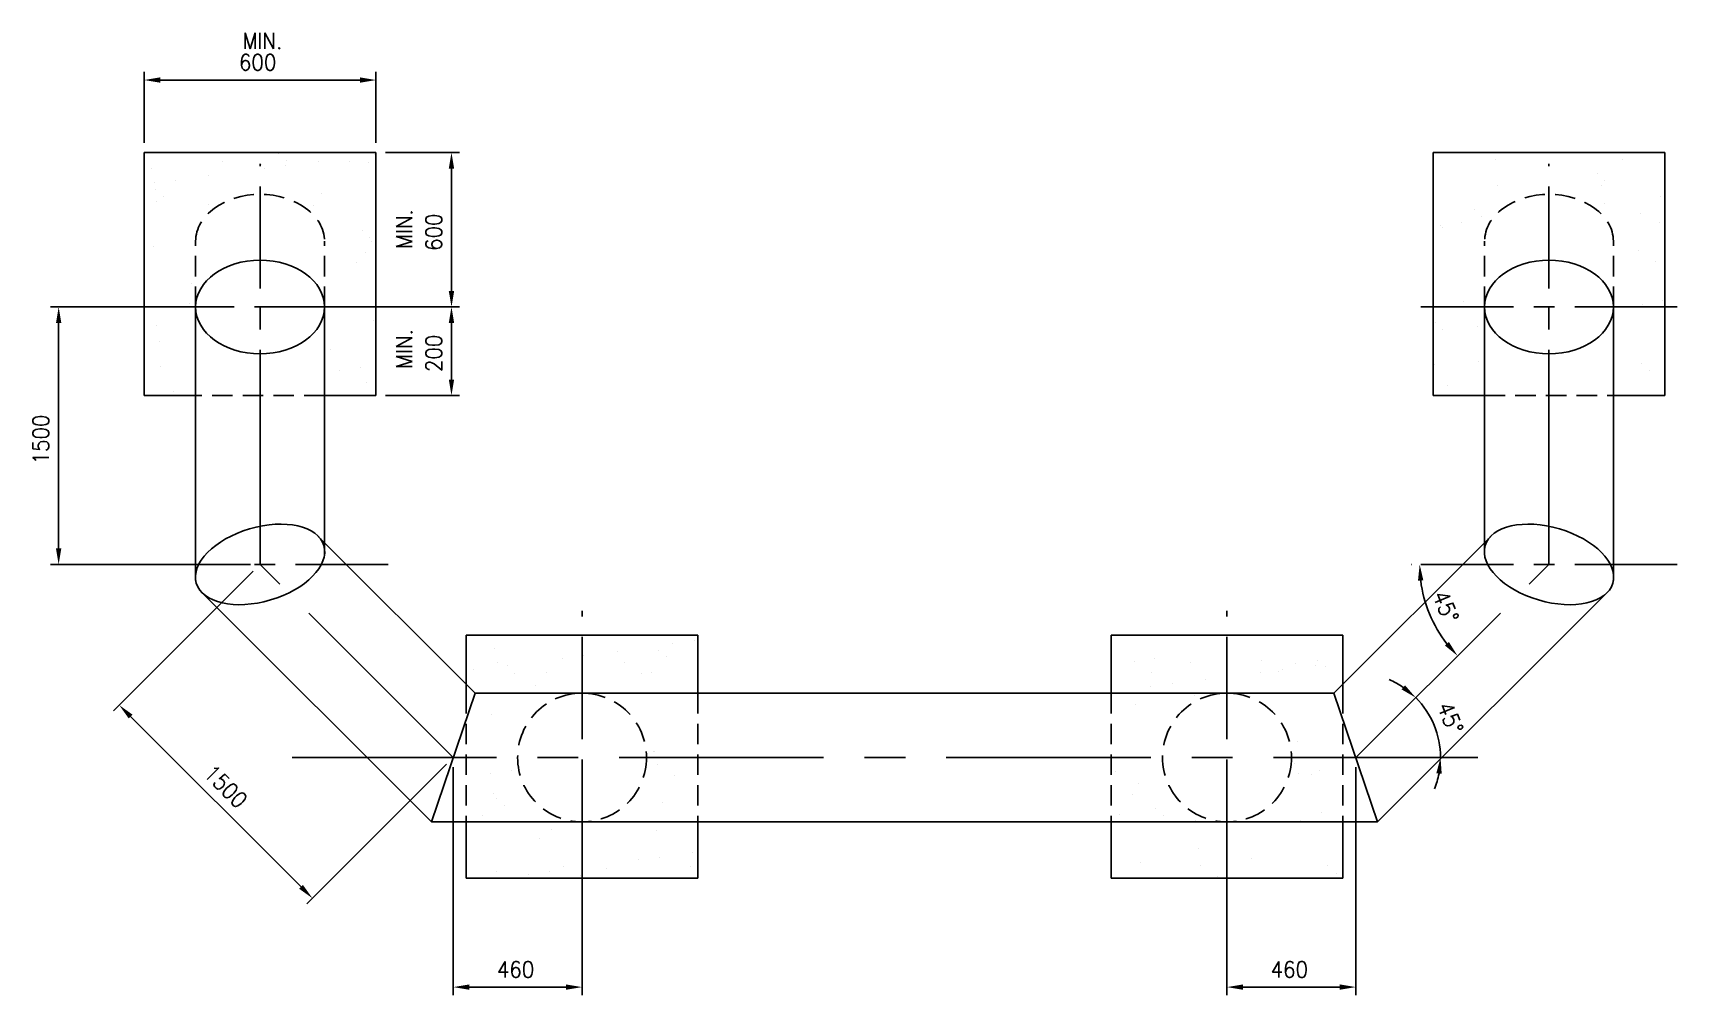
# Model space of a CAD drawing. Header units: metres. Extents: x 32 to 1001, y 122 to 783.
# Drawn here: x 140.4 to 395.7, y 267 to 416.5 of the extents above; entities that cross this region are included whole.
import ezdxf
from ezdxf.enums import TextEntityAlignment as Align

# ---------------------------------------------------------------- set-up
doc = ezdxf.new("R2010")
doc.units = ezdxf.units.M
doc.linetypes.add('CENTER', pattern=[50.800000000000004, 31.75, -6.35, 6.35, -6.35])
doc.linetypes.add('HIDDEN', pattern=[9.524999999999999, 6.35, -3.175])
for name, color, linetype in [('CEN. LINE CIRCLE', 30, 'CENTER'), ('CEN. LINE PIPE', 30, 'CENTER'), ('Circle', 3, 'Continuous'), ('DIM', 1, 'Continuous'), ('PIPE LINE', 4, 'Continuous')]:
    doc.layers.add(name, color=color, linetype=linetype)
doc.styles.add('ROMANS', font='romans.shx', dxfattribs={"width": 0.9})

msp = doc.modelspace()

# ---------------------------------------------------------------- linework, layer by layer
at = {"color": 7}
for p, q in [((157.6734231542123, 397.9014306987706), (193.6734231542123, 397.9014306987706)), ((157.6734231542123, 360.1430358365218), (157.6734231542123, 397.9014306987706)), ((193.6734231542123, 360.1430358365218), (193.6734231542123, 397.9014306987706)), ((393.8213390381216, 397.9014306987706), (357.8213390381216, 397.9014306987706)), ((357.8213390381216, 360.1430358365218), (357.8213390381216, 397.9014306987706)), ((393.8213390381216, 360.1430358365218), (393.8213390381216, 397.9014306987706)), ((165.6734231542122, 360.1430358365218), (165.6734231542122, 373.9110882029887)), ((185.6734231542124, 360.1430358365218), (185.6734231542124, 373.9110882029887)), ((365.8213390381214, 360.1430358365218), (365.8213390381214, 373.9110882029887)), ((385.8213390381217, 360.1430358365218), (385.8213390381217, 373.9110882029887)), ((157.6734231542123, 360.1430358365218), (165.6734231542121, 360.1430358365218)), ((185.6734231542123, 360.1430358365218), (193.6734231542123, 360.1430358365218)), ((365.8213390381216, 360.1430358365218), (357.8213390381216, 360.1430358365218)), ((393.8213390381216, 360.1430358365218), (385.8213390381218, 360.1430358365218)), ((207.6734231542123, 322.8981999464456), (243.6734231542123, 322.8981999464456)), ((207.6734231542123, 313.9078574506638), (207.6734231542123, 322.8981999464456)), ((243.6734231542123, 313.9078574506638), (243.6734231542123, 322.8981999464456)), ((343.8213390381216, 322.8981999464456), (307.8213390381216, 322.8981999464456)), ((307.8213390381216, 313.9078574506638), (307.8213390381216, 322.8981999464456)), ((343.8213390381216, 313.9078574506638), (343.8213390381216, 322.8981999464456)), ((202.2853480029304, 293.9078574506638), (209.0679598101443, 313.9078574506638)), ((349.2094141894034, 293.9078574506638), (342.4268023821895, 313.9078574506638)), ((207.6734231542123, 285.1398050841968), (207.6734231542122, 293.9078574506638)), ((243.6734231542123, 285.1398050841968), (243.6734231542123, 293.9078574506638)), ((307.8213390381216, 285.1398050841968), (307.8213390381216, 293.9078574506638)), ((343.8213390381216, 285.1398050841968), (343.8213390381217, 293.9078574506638)), ((207.6734231542123, 285.1398050841968), (243.6734231542123, 285.1398050841968)), ((343.8213390381216, 285.1398050841968), (307.8213390381216, 285.1398050841968))]:
    msp.add_line(p, q, dxfattribs=at)
at = {"color": 7, "linetype": 'Continuous'}
for p, q in [((169.7787573247226, 396.4706612696887), (169.7787573247226, 396.4706612696887)), ((175.9074082286721, 396.1027556739867), (175.9074082286721, 396.1027556739867)), ((178.546382340671, 397.7369808963048), (178.546382340671, 397.7369808963048)), ((179.6023318327105, 395.8649930768904), (179.6023318327105, 395.8649930768904)), ((179.716810112857, 396.6644814417149), (179.716810112857, 396.6644814417149)), ((184.7647852258839, 396.5446429597802), (184.7647852258839, 396.5446429597802)), ((189.5535665807589, 396.5065908866524), (189.5535665807589, 396.5065908866524)), ((192.5291118016029, 396.3147696796945), (192.5291118016029, 396.3147696796945)), ((193.3898597974053, 397.6801555689985), (193.3898597974053, 397.6801555689985)), ((367.5268498850871, 396.8299574393251), (367.5268498850871, 396.8299574393251)), ((387.3016591411235, 396.8658870562887), (387.3016591411235, 396.8658870562887)), ((158.7567363161019, 395.4848499854873), (158.7567363161019, 395.4848499854873)), ((162.5095745614107, 393.6146888914687), (162.5095745614107, 393.6146888914687)), ((167.6720279545841, 394.2943387743585), (167.6720279545841, 394.2943387743585)), ((176.2971025261055, 395.4298513835768), (176.2971025261055, 395.4298513835768)), ((357.9090788603547, 394.8363337809459), (357.9090788603547, 394.8363337809459)), ((383.3183001419669, 394.6180698075912), (383.3183001419669, 394.6180698075912)), ((384.488727914153, 393.5455703530013), (384.488727914153, 393.5455703530013)), ((159.2043452548057, 393.1795471981551), (159.2043452548057, 393.1795471981551)), ((159.4574710288636, 392.1637478148745), (159.4574710288636, 392.1637478148745)), ((160.6278988010497, 391.0912483602846), (160.6278988010497, 391.0912483602846)), ((185.2412291975753, 391.6022840160508), (185.2412291975753, 391.6022840160508)), ((367.7859715690145, 392.8291429558006), (367.7859715690145, 392.8291429558006)), ((384.0298406136317, 392.751234330943), (384.0298406136317, 392.751234330943)), ((393.1195401674032, 391.0928549510636), (393.1195401674032, 391.0928549510636)), ((159.6439122943274, 390.2933971293209), (159.6439122943274, 390.2933971293209)), ((167.7209934485419, 389.821098678403), (167.7209934485419, 389.821098678403)), ((183.964862493159, 389.7431900535453), (183.964862493159, 389.7431900535453)), ((364.2293888301595, 389.0448367261607), (364.2293888301595, 389.0448367261607)), ((384.4944655958817, 389.9573423418453), (384.4944655958817, 389.9573423418453)), ((390.0131469988713, 388.4833729273372), (390.0131469988713, 388.4833729273372)), ((191.5615391673801, 385.8107869612656), (191.5615391673801, 385.8107869612656)), ((358.9340256248035, 386.5922465802201), (358.9340256248035, 386.5922465802201)), ((359.2217222605706, 386.2575633296515), (359.2217222605706, 386.2575633296515)), ((362.2392549314084, 387.0273882735337), (362.2392549314084, 387.0273882735337)), ((365.3998166023456, 387.9723372715708), (365.3998166023456, 387.9723372715708)), ((392.9940977460717, 387.0874830238586), (392.9940977460717, 387.0874830238586)), ((159.156744140098, 383.2495190522538), (159.156744140098, 383.2495190522538)), ((192.7319669395661, 384.7382875066757), (192.7319669395661, 384.7382875066757)), ((192.929119625599, 384.0794387464609), (192.929119625599, 384.0794387464609)), ((190.6194604187337, 380.8743196309932), (190.6194604187337, 380.8743196309932)), ((192.0042304005067, 382.311473340729), (192.0042304005067, 382.311473340729)), ((389.7523229608711, 382.6707695103655), (389.7523229608711, 382.6707695103655)), ((392.430090801327, 380.9648432538643), (392.430090801327, 380.9648432538643)), ((165.0590204476554, 377.509223869368), (165.0590204476554, 377.509223869368)), ((164.7723439545311, 374.3923533268962), (164.7723439545311, 374.3923533268962)), ((359.6217300845667, 374.022232396418), (359.6217300845667, 374.022232396418)), ((362.5204365148956, 374.7516494965327), (362.5204365148956, 374.7516494965327)), ((390.3491407887314, 374.2870190130582), (390.3491407887314, 374.2870190130582)), ((393.3941055700676, 374.852152090625), (393.3941055700676, 374.852152090625)), ((159.5567519640939, 371.0141881190203), (159.5567519640939, 371.0141881190203)), ((193.3291274495949, 371.8441078132273), (193.3291274495949, 371.8441078132273)), ((358.1556343450613, 371.545409709691), (358.1556343450613, 371.545409709691)), ((359.3260621172474, 370.4729102551011), (359.3260621172474, 370.4729102551011)), ((364.7887008176534, 370.921923251433), (364.7887008176534, 370.921923251433)), ((160.0785634006696, 368.5296239181507), (160.0785634006696, 368.5296239181507)), ((186.6582124544679, 367.2388604902061), (186.6582124544679, 367.2388604902061)), ((364.8504812019656, 365.410712829437), (364.8504812019656, 365.410712829437)), ((390.2597024835777, 365.1924488560821), (390.2597024835777, 365.1924488560821)), ((160.2608113890932, 364.632644047876), (160.2608113890932, 364.632644047876)), ((188.0064529118051, 364.0892047260027), (188.0064529118051, 364.0892047260027)), ((191.31168221841, 364.5243464193163), (191.31168221841, 364.5243464193163)), ((358.0089039494576, 364.9919402175125), (358.0089039494576, 364.9919402175125)), ((391.4301302557638, 364.1199494014922), (391.4301302557638, 364.1199494014922)), ((393.7941133940636, 362.6168211573914), (393.7941133940636, 362.6168211573914)), ((162.2886210689838, 360.7033879313626), (162.2886210689838, 360.7033879313626)), ((192.1826315391862, 362.176663064542), (192.1826315391862, 362.176663064542)), ((360.0217379085627, 361.7869014631844), (360.0217379085627, 361.7869014631844)), ((211.1730277901961, 322.8248754554354), (211.1730277901961, 322.8248754554354)), ((243.061222339559, 322.0139848037984), (243.061222339559, 322.0139848037984)), ((212.1391907075061, 320.8248481779937), (212.1391907075061, 320.8248481779937)), ((222.6632357616543, 319.3285389250631), (222.6632357616543, 319.3285389250631)), ((225.9684650682592, 319.7636806183767), (225.9684650682592, 319.7636806183767)), ((231.1309184614327, 320.4433305012665), (231.1309184614327, 320.4433305012665)), ((237.5484119891183, 320.6065842046389), (237.5484119891183, 320.6065842046389)), ((238.7188397613044, 319.534084750049), (238.7188397613044, 319.534084750049)), ((239.7559930329541, 321.5788431104848), (239.7559930329541, 321.5788431104848)), ((314.525149608154, 319.265392633637), (314.525149608154, 319.265392633637)), ((208.8757077969594, 317.5133764329549), (208.8757077969594, 317.5133764329549)), ((212.5179570413206, 318.7072981310311), (212.5179570413206, 318.7072981310311)), ((214.0381611901329, 318.1930263158447), (214.0381611901329, 318.1930263158447)), ((215.1957248817765, 317.0013718745299), (215.1957248817765, 317.0013718745299)), ((220.1372849226361, 317.161124148351), (220.1372849226361, 317.161124148351)), ((232.2927662973573, 318.7432277479946), (232.2927662973573, 318.7432277479946)), ((234.9705341378132, 317.0373014914935), (234.9705341378132, 317.0373014914935)), ((236.3811539672533, 317.0832155234934), (236.3811539672533, 317.0832155234934)), ((311.3920033215029, 318.8869462158493), (311.3920033215029, 318.8869462158493)), ((314.0697711619588, 317.1810199593481), (314.0697711619588, 317.1810199593481)), ((320.1697739828726, 318.66514628705), (320.1697739828726, 318.66514628705)), ((331.0744545823032, 317.1600407088064), (331.0744545823032, 317.1600407088064)), ((331.1668125775396, 318.9228758328128), (331.1668125775396, 318.9228758328128)), ((333.8445804179955, 317.2169495763117), (333.8445804179955, 317.2169495763117)), ((334.3796838889081, 317.59518240212), (334.3796838889081, 317.59518240212)), ((336.4136430274899, 318.5872376621923), (336.4136430274899, 318.5872376621923)), ((339.5421372820816, 318.2748322850098), (339.5421372820816, 318.2748322850098)), ((339.9343708897662, 319.0471286602821), (339.9343708897662, 319.0471286602821)), ((341.1047986619523, 317.9746292056922), (341.1047986619523, 317.9746292056922)), ((218.4595006773109, 315.0333511232085), (218.4595006773109, 315.0333511232085)), ((313.9816973110034, 314.9097365233847), (313.9816973110034, 314.9097365233847)), ((317.2869266176083, 315.3448782166983), (317.2869266176083, 315.3448782166983)), ((322.4493800107817, 316.0245280995881), (322.4493800107817, 316.0245280995881)), ((219.6299284494969, 313.9608516686186), (219.6299284494969, 313.9608516686186)), ((311.6055246744288, 312.0935666609009), (311.6055246744288, 312.0935666609009)), ((320.8454595779588, 313.4738955788517), (320.8454595779588, 313.4738955788517)), ((211.5730356141922, 310.5895445222019), (211.5730356141922, 310.5895445222019)), ((343.4845446436368, 311.0756150529074), (343.4845446436368, 311.0756150529074)), ((236.7811617912493, 304.8478845902598), (236.7811617912493, 304.8478845902598)), ((236.9855936542825, 304.7730071724794), (236.9855936542825, 304.7730071724794)), ((336.8136508514858, 306.3519067289587), (336.8136508514858, 306.3519067289587)), ((211.4251536832043, 301.4079114108542), (211.4251536832043, 301.4079114108542)), ((214.7303829898092, 301.8430531041678), (214.7303829898092, 301.8430531041678)), ((237.4211979575607, 302.8421839455702), (237.4211979575607, 302.8421839455702)), ((308.4513951230558, 301.7659656171673), (308.4513951230558, 301.7659656171673)), ((336.295244237743, 303.0218320303885), (336.295244237743, 303.0218320303885)), ((336.9291297751529, 301.4897173800193), (336.9291297751529, 301.4897173800193)), ((338.9730120781988, 301.3159057738873), (338.9730120781988, 301.3159057738873)), ((340.2343590817578, 301.9248590733329), (340.2343590817578, 301.9248590733329)), ((240.0989657980166, 301.1362576890691), (240.0989657980166, 301.1362576890691)), ((312.0055324984247, 299.8582357276672), (312.0055324984247, 299.8582357276672)), ((211.9730434381882, 298.3542135889683), (211.9730434381882, 298.3542135889683)), ((212.3857461922126, 297.5339241067389), (212.3857461922126, 297.5339241067389)), ((213.5561739643986, 296.461424652149), (213.5561739643986, 296.461424652149)), ((238.1695043609243, 296.9724603079152), (238.1695043609243, 296.9724603079152)), ((311.2112979323315, 298.1039005853792), (311.2112979323315, 298.1039005853792)), ((210.1893115115849, 294.9230639317375), (210.1893115115849, 294.9230639317375)), ((309.0633577917672, 295.1027120165557), (309.0633577917672, 295.1027120165557)), ((314.7717050928605, 295.9744685623821), (314.7717050928605, 295.9744685623821)), ((315.9421328650466, 294.9019691077922), (315.9421328650466, 294.9019691077922)), ((320.9697896308646, 294.1944844205828), (320.9697896308646, 294.1944844205828)), ((337.2136586754818, 294.1165757957252), (337.2136586754818, 294.1165757957252)), ((340.5554632615722, 295.4130047635584), (340.5554632615722, 295.4130047635584)), ((219.0805930491169, 291.3992272264849), (219.0805930491169, 291.3992272264849)), ((220.9373005706281, 292.6904622818839), (220.9373005706281, 292.6904622818839)), ((237.1811696152454, 292.6125536570263), (237.1811696152454, 292.6125536570263)), ((242.8402688471321, 289.1026838436923), (242.8402688471321, 289.1026838436923)), ((321.4665519497649, 289.8397716821281), (321.4665519497649, 289.8397716821281)), ((212.3730512621842, 286.1188826557348), (212.3730512621842, 286.1188826557348)), ((220.5850581826589, 286.1727297753807), (220.5850581826589, 286.1727297753807)), ((222.7748203617277, 286.905210526182), (222.7748203617277, 286.905210526182)), ((225.7475115758323, 286.8523796582705), (225.7475115758323, 286.8523796582705)), ((229.5237231747543, 286.7367883442341), (229.5237231747543, 286.7367883442341)), ((234.3725861473538, 287.9878922674889), (234.3725861473538, 287.9878922674889)), ((237.6778154539587, 288.4230339608025), (237.6778154539587, 288.4230339608025)), ((242.5496296177642, 286.9411401431457), (242.5496296177642, 286.9411401431457)), ((312.4055403224207, 287.6229047944337), (312.4055403224207, 287.6229047944337)), ((321.64886664191, 287.0848586110002), (321.64886664191, 287.0848586110002)), ((329.5562122349908, 288.240810482933), (329.5562122349908, 288.240810482933)), ((341.4236758979465, 287.1207882279639), (341.4236758979465, 287.1207882279639)), ((217.279828876054, 285.7375880820671), (217.279828876054, 285.7375880820671)), ((225.4009030189217, 285.6077301716996), (225.4009030189217, 285.6077301716996)), ((225.4525882021836, 285.1992842696808), (225.4525882021836, 285.1992842696808)), ((324.3266344823659, 285.378932354499), (324.3266344823659, 285.378932354499)), ((342.7838049680026, 285.8193940512322), (342.7838049680026, 285.8193940512322))]:
    msp.add_line(p, q, dxfattribs=at)
at = {"color": 7, "linetype": 'HIDDEN', "ltscale": 0.5}
for p, q in [((185.6734231542123, 360.1430358365218), (165.6734231542121, 360.1430358365218)), ((365.8213390381216, 360.1430358365218), (385.8213390381218, 360.1430358365218)), ((207.6734231542122, 313.9078574506638), (207.6734231542122, 293.9078574506638)), ((243.6734231542123, 313.9078574506638), (243.6734231542123, 293.9078574506638)), ((307.8213390381216, 313.9078574506638), (307.8213390381216, 293.9078574506638)), ((343.8213390381217, 313.9078574506638), (343.8213390381217, 293.9078574506638))]:
    msp.add_line(p, q, dxfattribs=at)
at = {"layer": 'CEN. LINE CIRCLE', "color": 7, "ltscale": 0.5}
for p, q in [((175.6734231542123, 351.3671963502969), (175.6734231542124, 396.1495659977695)), ((375.8213390381216, 351.3671963502969), (375.8213390381214, 396.1495659977695)), ((155.7780748340733, 373.9110882029888), (195.5687714743513, 373.9110882029888)), ((395.7166873582605, 373.9110882029888), (355.9259907179826, 373.9110882029888)), ((155.7780748340733, 333.9110882029888), (195.5687714743513, 333.9110882029888)), ((395.7166873582605, 333.9110882029888), (355.9259907179826, 333.9110882029888)), ((225.6734231542123, 281.3639655979719), (225.6734231542123, 326.6740394326704)), ((325.8213390381216, 281.3639655979719), (325.8213390381216, 326.6740394326704))]:
    msp.add_line(p, q, dxfattribs=at)
at = {"layer": 'CEN. LINE PIPE', "color": 7}
for p, q in [((175.6734231542125, 333.9110882029886), (175.6734231542124, 373.9110882029887)), ((375.8213390381213, 333.9110882029886), (375.8213390381214, 373.9110882029887)), ((205.6766539065372, 303.9078574506638), (175.6734231542123, 333.9110882029888)), ((345.8181082857966, 303.9078574506638), (375.8213390381216, 333.9110882029888)), ((180.6370914681332, 303.9078574506638), (370.8576707242006, 303.9078574506638))]:
    msp.add_line(p, q, dxfattribs=at)
at = {"layer": 'Circle', "color": 7, "linetype": 'HIDDEN', "ltscale": 0.5}
for centre in [(225.6734231542123, 303.9078574506638), (325.8213390381216, 303.9078574506638)]:
    msp.add_circle(centre, 10.00475697638035, dxfattribs=at)
at = {"layer": 'Circle', "color": 7, "linetype": 'HIDDEN', "ltscale": 0.5, "extrusion": (0, 0, -1)}
msp.add_ellipse((175.6734231542123, 384.1333783323036), major_axis=(-10.00000000000011, 0), ratio=0.7282101003534452, start_param=6.283185307179586, end_param=9.42477796076938, dxfattribs=at)
at = {"layer": 'Circle', "color": 7, "linetype": 'HIDDEN', "ltscale": 0.5}
msp.add_ellipse((375.8213390381216, 384.1333783323036), major_axis=(10.00000000000011, 0), ratio=0.7282101003534452, start_param=6.283185307179586, end_param=9.42477796076938, dxfattribs=at)
at = {"layer": 'Circle', "color": 7, "extrusion": (0, 0, -1)}
for centre, major_axis, ratio in [((175.6734231542123, 373.9110882029888), (-10.00000000000011, 0), 0.7282101003534452), ((175.6734231542123, 333.9110882029888), (-9.905816488546012, -2.922086644804191), 0.5581362496661106)]:
    msp.add_ellipse(centre, major_axis=major_axis, ratio=ratio, dxfattribs=at)
at = {"layer": 'Circle', "color": 7}
for centre, major_axis, ratio in [((375.8213390381216, 373.9110882029888), (10.00000000000011, 0), 0.7282101003534452), ((375.8213390381216, 333.9110882029888), (9.905816488546012, -2.922086644804191), 0.5581362496661106)]:
    msp.add_ellipse(centre, major_axis=major_axis, ratio=ratio, dxfattribs=at)
at = {"layer": 'DIM', "color": 7}
for p, q in [((157.6734231542123, 399.4014306987706), (157.6734231542123, 410.4272409493974)), ((160.1734231542123, 409.1772409493974), (191.1734231542123, 409.1772409493974)), ((193.6734231542123, 399.4014306987706), (193.6734231542123, 410.4272409493974)), ((195.1734231542123, 397.9014306987706), (206.6458591360706, 397.9014306987706)), ((205.3958591360706, 395.4014306987706), (205.3958591360706, 376.4110882029888)), ((156.1734231542123, 373.9110882029888), (143.1464288992497, 373.9110882029888)), ((177.1734231542123, 373.9110882029888), (206.6458591360706, 373.9110882029888)), ((203.8958591360706, 373.9110882029888), (204.1458591360706, 373.9110882029888)), ((144.3964288992497, 371.4110882029888), (144.3964288992497, 336.4110882029888)), ((205.3958591360706, 371.4110882029888), (205.3958591360706, 362.6430358365218)), ((195.1734231542123, 360.1430358365218), (206.6458591360706, 360.1430358365218)), ((174.1734231542123, 333.9110882029888), (143.1464288992497, 333.9110882029888)), ((174.6127629824324, 332.8504280312089), (152.9204650695482, 311.1581301183247)), ((354.4259907179826, 333.9110882029888), (354.4892333376617, 333.9110882029888)), ((155.5721154989978, 310.2742466418415), (182.0398123453901, 283.8065497954492)), ((204.6159937347576, 302.8471972788839), (182.9236958218733, 281.1548993659997)), ((205.6766539065374, 302.4078574506638), (205.6766539065374, 266.9827661315458)), ((225.6734231542123, 302.4078574506638), (225.6734231542123, 266.9827661315458)), ((325.8213390381216, 302.4078574506638), (325.8213390381216, 266.9827661315458)), ((345.8181082857965, 302.4078574506638), (345.8181082857965, 266.9827661315458)), ((208.1766539065374, 268.2327661315458), (223.1734231542123, 268.2327661315458)), ((343.3181082857965, 268.2327661315458), (328.3213390381216, 268.2327661315458))]:
    msp.add_line(p, q, dxfattribs=at)
for centre, radius, start, end in [((375.8213390381216, 333.9110882029888), 20.08210570045982, 187.1373045444984, 217.8626954555016), ((345.8181082857966, 303.9078574506638), 13.16383326842603, 55.89770628889924, 66.79541257779844), ((345.8181082857966, 303.9078574506638), 13.16383326842603, 0, 45.00000000000003), ((345.8181082857966, 303.9078574506638), 13.16383326842603, 338.2045874222016, 349.1022937111008)]:
    msp.add_arc(centre, radius, start, end, dxfattribs=at)
for points in [[(160.1734231542123, 409.5939076160641), (160.1734231542123, 408.7605742827307), (157.6734231542123, 409.1772409493974)], [(191.1734231542123, 409.5939076160641), (191.1734231542123, 408.7605742827307), (193.6734231542123, 409.1772409493974)], [(204.979192469404, 395.4014306987706), (205.8125258027373, 395.4014306987706), (205.3958591360706, 397.9014306987706)], [(204.979192469404, 376.4110882029888), (205.8125258027373, 376.4110882029888), (205.3958591360706, 373.9110882029888)], [(143.9797622325831, 371.4110882029888), (144.8130955659164, 371.4110882029888), (144.3964288992497, 373.9110882029888)], [(204.979192469404, 371.4110882029888), (205.8125258027373, 371.4110882029888), (205.3958591360706, 373.9110882029888)], [(204.979192469404, 362.6430358365218), (205.8125258027373, 362.6430358365218), (205.3958591360706, 360.1430358365218)], [(143.9797622325831, 336.4110882029888), (144.8130955659164, 336.4110882029888), (144.3964288992497, 333.9110882029888)], [(355.4789857873376, 331.3900006750237), (356.31070323156, 331.4418710656194), (355.7392333376617, 333.9110882029888)], [(360.2792359719848, 321.860985500964), (359.654445022211, 321.3095503610562), (361.6211459168214, 319.7108950816886)], [(353.464022395911, 315.1292837000578), (352.9333834114307, 314.4867366491782), (355.1263440563097, 313.2160932211769)], [(155.8667433244922, 310.5688744673359), (155.2774876735034, 309.9796188163471), (153.8043485460314, 312.0420135948078)], [(358.3297647957633, 301.4587195233847), (359.1593325969596, 301.3795885707643), (358.9819415542226, 303.9078574506638)], [(182.3344401708845, 284.1011776209436), (181.7451845198957, 283.5119219699548), (183.8075792983565, 282.0387828424828)], [(208.1766539065374, 268.6494327982124), (208.1766539065374, 267.8160994648791), (205.6766539065374, 268.2327661315458)], [(223.1734231542123, 268.6494327982124), (223.1734231542123, 267.8160994648791), (225.6734231542123, 268.2327661315458)], [(328.3213390381216, 268.6494327982124), (328.3213390381216, 267.8160994648791), (325.8213390381216, 268.2327661315458)], [(343.3181082857965, 268.6494327982124), (343.3181082857965, 267.8160994648791), (345.8181082857965, 268.2327661315458)]]:
    msp.add_solid(points, dxfattribs=at)
at = {"layer": 'PIPE LINE', "color": 7, "linetype": 'HIDDEN', "ltscale": 0.5}
for p, q in [((165.6734231542122, 373.9110882029888), (165.6734231542122, 384.1333783323036)), ((185.6734231542123, 373.9110882029888), (185.6734231542124, 384.1333783323036)), ((365.8213390381216, 373.9110882029888), (365.8213390381214, 384.1333783323036)), ((385.8213390381217, 373.9110882029888), (385.8213390381217, 384.1333783323036))]:
    msp.add_line(p, q, dxfattribs=at)
at = {"layer": 'PIPE LINE', "color": 7}
for p, q in [((165.6734231542123, 331.4103603520427), (165.6734231542122, 373.9110882029888)), ((185.6734231542123, 335.3650353796866), (185.6734231542123, 373.9110882029888)), ((365.8213390381216, 335.3650353796866), (365.8213390381216, 373.9110882029888)), ((385.8213390381216, 331.4103603520427), (385.8213390381217, 373.9110882029888)), ((209.0679598101443, 313.9078574506638), (184.7029558584059, 338.2728614024022)), ((342.4268023821895, 313.9078574506638), (366.791806333928, 338.2728614024022)), ((202.2853480029304, 293.9078574506638), (166.4652126049336, 329.7279928486604)), ((349.2094141894034, 293.9078574506638), (385.0295495874002, 329.7279928486604)), ((209.0679598101444, 313.9078574506638), (342.4268023821895, 313.9078574506638)), ((202.2853480029304, 293.9078574506638), (349.2094141894034, 293.9078574506638)), ((235.6734231542123, 293.9078574506638), (315.8213390381216, 293.9078574506637))]:
    msp.add_line(p, q, dxfattribs=at)

# ---------------------------------------------------------------- texts
at = {"layer": 'DIM', "color": 7, "style": 'ROMANS', "width": 0.9}
msp.add_text('MIN.', height=2.5, dxfattribs=at).set_placement((176.0459307484991, 414.0077730107637), align=Align.CENTER)
for s, p in [('600', (172.4055660113551, 410.6772409493974)), ('460', (212.4607528160891, 269.7327661315458)), ('460', (332.6054379476733, 269.7327661315458))]:
    msp.add_text(s, height=2.5, dxfattribs=at).set_placement(p)
for p in [(199.3172525071438, 386.0163033488766), (199.3172525071438, 367.3729653423311)]:
    msp.add_text('MIN.', height=2.5, rotation=90, dxfattribs=at).set_placement(p, align=Align.CENTER)
for s, rotation, p in [('600', 90, (203.8958591360706, 382.6384023080225)), ('200', 90, (203.8958591360706, 363.8127763054696)), ('1500', 90, (142.8964288992497, 349.4646596315602)), ('45°', 292.5000000000001, (357.6696687987094, 329.1757144394235)), ('45°', 292.5000000000001, (358.3816805988575, 311.8951537239121)), ('1500', 315.0000000000001, (166.722524299055, 301.2451581853439))]:
    msp.add_text(s, height=2.5, rotation=rotation, dxfattribs=at).set_placement(p)

doc.saveas('drawing.dxf')
